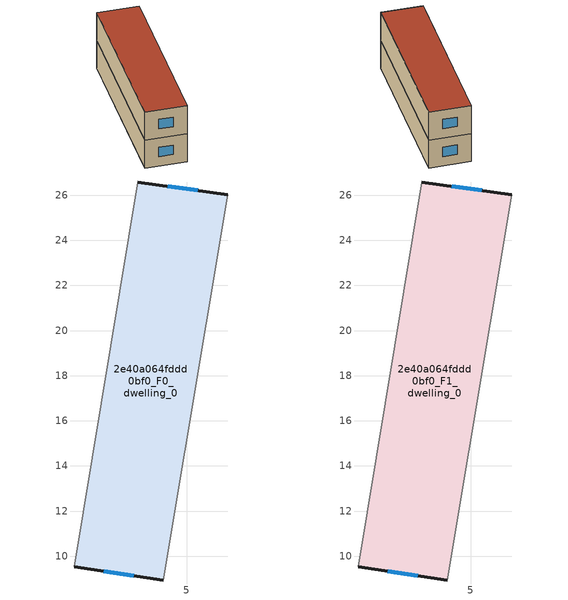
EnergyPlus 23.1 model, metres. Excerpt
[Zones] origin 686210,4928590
2e40a064fddd0bf0_F0_dwelling_0
 floor ground (EU_floor_Construction): 6.83,26.03 3.97,8.95 0.01,9.53 2.84,26.58 z0
 wall outside (EU_wall_Construction): 6.83,26.03 2.84,26.58 / 0.01,9.53 3.97,8.95 z0:3
 wall adiabatic (EU_wall_Construction): 2.84,26.58 0.01,9.53 / 3.97,8.95 6.83,26.03 z0:3
 window (EU_Window_Construction): 5.5,26.21 4.17,26.4 / 1.33,9.33 2.65,9.14 z1:2
2e40a064fddd0bf0_F1_dwelling_0
 floor to 2e40a064fddd0bf0_F0_dwelling_0 (EU_floor_Construction): 6.83,26.03 3.97,8.95 0.01,9.53 2.84,26.58 z3
 wall outside (EU_wall_Construction): 6.83,26.03 2.84,26.58 / 0.01,9.53 3.97,8.95 z3:6
 wall adiabatic (EU_wall_Construction): 2.84,26.58 0.01,9.53 / 3.97,8.95 6.83,26.03 z3:6
 window (EU_Window_Construction): 5.5,26.21 4.17,26.4 / 1.33,9.33 2.65,9.14 z4:5
 roof outside (EU_roof_Construction): 3.97,8.95 6.83,26.03 2.84,26.58 0.01,9.53 z6
[Building]
EU S2 Campaign: North Axis=0; Terrain=City; Solar Distribution=FullExterior
[Site:Location]
Bologna: Latitude=44.5; Longitude=11.25; Time Zone=1; Elevation=37
[SizingPeriod:WeatherFileDays]
AnnualSizingPeriod: Begin Month=1; Begin Day of Month=1; End Month=12; End Day of Month=31; Day of Week for Start Day=Monday; Use Weather File Daylight Saving Period=No; Use Weather File Rain and Snow Indicators=No
[MATERIAL]
EU_InternalMass_Material: Roughness=MediumRough; Thickness=0.1; Conductivity=1; Density=1800; Specific Heat=900; Thermal Absorptance=0.9; Solar Absorptance=0.7; Visible Absorptance=0.7
[MATERIAL:NOMASS] Roughness=MediumRough; Thermal Absorptance=0.9; Solar Absorptance=0.7; Visible Absorptance=0.7
Name | Thermal Resistance
EU_wall_NoMass | 0.937881
EU_roof_NoMass | 0.548572
EU_floor_NoMass | 0.71348
[WINDOWMATERIAL:SIMPLEGLAZINGSYSTEM]
EU_Window_SimpleGlazing: UFactor=4.25633; Solar Heat Gain Coefficient=0.85; Visible Transmittance=0.85
[CONSTRUCTION]
EU_wall_Construction: EU_wall_NoMass
EU_roof_Construction: EU_roof_NoMass
EU_floor_Construction: EU_floor_NoMass
EU_Window_Construction: EU_Window_SimpleGlazing
EU_InternalMass_Construction: EU_InternalMass_Material
[ZONE] Type=1; Multiplier=1; Ceiling Height=autocalculate; Floor Area=autocalculate; Part of Total Floor Area=Yes
Name | Volume
2e40a064fddd0bf0_F0_dwelling_0 | 208.422
2e40a064fddd0bf0_F1_dwelling_0 | 416.845
[INTERNALMASS] Construction=EU_InternalMass_Construction; Surface Area=69.4743
Name | Zone or ZoneList
2e40a064fddd0bf0_F0_dwelling_0_EU_InternalMass | 2e40a064fddd0bf0_F0_dwelling_0
2e40a064fddd0bf0_F1_dwelling_0_EU_InternalMass | 2e40a064fddd0bf0_F1_dwelling_0
[OTHEREQUIPMENT] Fuel Type=Electricity; Design Level Calculation Method=Watts/Area; Power per Zone Floor Area=1; Fraction Latent=0; Fraction Radiant=0; Fraction Lost=0; Carbon Dioxide Generation Rate=0; EndUse Subcategory=EU_Step8_InternalGains
Name | Zone or ZoneList or Space or SpaceList | Schedule
EU_Step8_InternalGain_2e40a064fddd0bf0_F0_dwelling_0_f000 | 2e40a064fddd0bf0_F0_dwelling_0 | EU_Step8_GainSchedule_2e40a064fddd0bf0_F0_dwelling_0_f000
EU_Step8_InternalGain_2e40a064fddd0bf0_F1_dwelling_0_f000 | 2e40a064fddd0bf0_F1_dwelling_0 | EU_Step8_GainSchedule_2e40a064fddd0bf0_F1_dwelling_0_f000
[ZONEVENTILATION:DESIGNFLOWRATE] Schedule=EU_AlwaysOn; Design Flow Rate Calculation Method=AirChanges/Hour; Air Changes per Hour=0.687892; Ventilation Type=Natural; Fan Pressure Rise=0; Fan Total Efficiency=1; Constant Term Coefficient=1; Temperature Term Coefficient=0; Velocity Term Coefficient=0; Velocity Squared Term Coefficient=0; Minimum Indoor Temperature=-100; Maximum Indoor Temperature=100; Delta Temperature=-100; Minimum Outdoor Temperature=-100; Maximum Outdoor Temperature=100; Maximum Wind Speed=40
Name | Zone or ZoneList or Space or SpaceList
EU_ConstantAir_2e40a064fddd0bf0_F0_dwelling_0 | 2e40a064fddd0bf0_F0_dwelling_0
EU_ConstantAir_2e40a064fddd0bf0_F1_dwelling_0 | 2e40a064fddd0bf0_F1_dwelling_0
[HVACTEMPLATE:THERMOSTAT] Constant Heating Setpoint=20; Constant Cooling Setpoint=50
EU_HeatOnly_2e40a064fddd0bf0_F0_dwelling_0; EU_HeatOnly_2e40a064fddd0bf0_F1_dwelling_0
[HVACTEMPLATE:ZONE:IDEALLOADSAIRSYSTEM] System Availability Schedule=EU_AlwaysOn; Maximum Heating Supply Air Temperature=50; Minimum Cooling Supply Air Temperature=13; Maximum Heating Supply Air Humidity Ratio=0.0156; Minimum Cooling Supply Air Humidity Ratio=0.0077; Heating Limit=NoLimit; Cooling Limit=NoLimit; Heating Availability Schedule=EU_AlwaysOn; Cooling Availability Schedule=EU_CoolingOff; Dehumidification Control Type=ConstantSensibleHeatRatio; Cooling Sensible Heat Ratio=0.7; Dehumidification Setpoint=60; Humidification Control Type=None; Humidification Setpoint=30; Outdoor Air Method=None; Outdoor Air Flow Rate per Person=0.00944; Outdoor Air Flow Rate per Zone Floor Area=0; Outdoor Air Flow Rate per Zone=0; Demand Controlled Ventilation Type=None; Outdoor Air Economizer Type=NoEconomizer; Heat Recovery Type=None; Sensible Heat Recovery Effectiveness=0.7; Latent Heat Recovery Effectiveness=0.65
Name | Template Thermostat
2e40a064fddd0bf0_F0_dwelling_0 | EU_HeatOnly_2e40a064fddd0bf0_F0_dwelling_0
2e40a064fddd0bf0_F1_dwelling_0 | EU_HeatOnly_2e40a064fddd0bf0_F1_dwelling_0
[SIZING:ZONE] Zone Cooling Design Supply Air Temperature Input Method=SupplyAirTemperature; Zone Cooling Design Supply Air Temperature=13; Zone Heating Design Supply Air Temperature Input Method=SupplyAirTemperature; Zone Heating Design Supply Air Temperature=50; Zone Cooling Design Supply Air Humidity Ratio=0.008; Zone Heating Design Supply Air Humidity Ratio=0.008; Cooling Design Air Flow Method=DesignDay; Cooling Design Air Flow Rate=0; Cooling Minimum Air Flow per Zone Floor Area=0.000762; Cooling Minimum Air Flow=0; Cooling Minimum Air Flow Fraction=0.2; Heating Design Air Flow Method=DesignDay; Heating Design Air Flow Rate=0; Heating Maximum Air Flow per Zone Floor Area=0.002032; Heating Maximum Air Flow=0.141576; Heating Maximum Air Flow Fraction=0.3; Account for Dedicated Outdoor Air System=No; Dedicated Outdoor Air System Control Strategy=NeutralSupplyAir; Dedicated Outdoor Air Low Setpoint Temperature for Design=autosize; Dedicated Outdoor Air High Setpoint Temperature for Design=autosize; Zone Load Sizing Method=Sensible Load Only No Latent Load; Zone Latent Cooling Design Supply Air Humidity Ratio Input Method=HumidityRatioDifference; Zone Cooling Design Supply Air Humidity Ratio Difference=0.005; Zone Latent Heating Design Supply Air Humidity Ratio Input Method=HumidityRatioDifference; Zone Humidification Design Supply Air Humidity Ratio Difference=0.005
2e40a064fddd0bf0_F0_dwelling_0; 2e40a064fddd0bf0_F1_dwelling_0
[SCHEDULE:CONSTANT]
Name | Hourly Value
EU_AlwaysOn | 1
EU_CoolingOff | 0
[SCHEDULE:FILE] Column Number=1; Rows to Skip at Top=0; Number of Hours of Data=8760; Column Separator=Comma; Interpolate to Timestep=No; Minutes per Item=60; Adjust Schedule for Daylight Savings=Yes
Name | File
EU_Step8_GainSchedule_2e40a064fddd0bf0_F0_dwelling_0_f000 | ../../schedules/2e40a064fddd0bf0/2e40a064fddd0bf0_F0_dwelling_0_f000_gain.csv
EU_Step8_GainSchedule_2e40a064fddd0bf0_F1_dwelling_0_f000 | ../../schedules/2e40a064fddd0bf0/2e40a064fddd0bf0_F1_dwelling_0_f000_gain.csv
